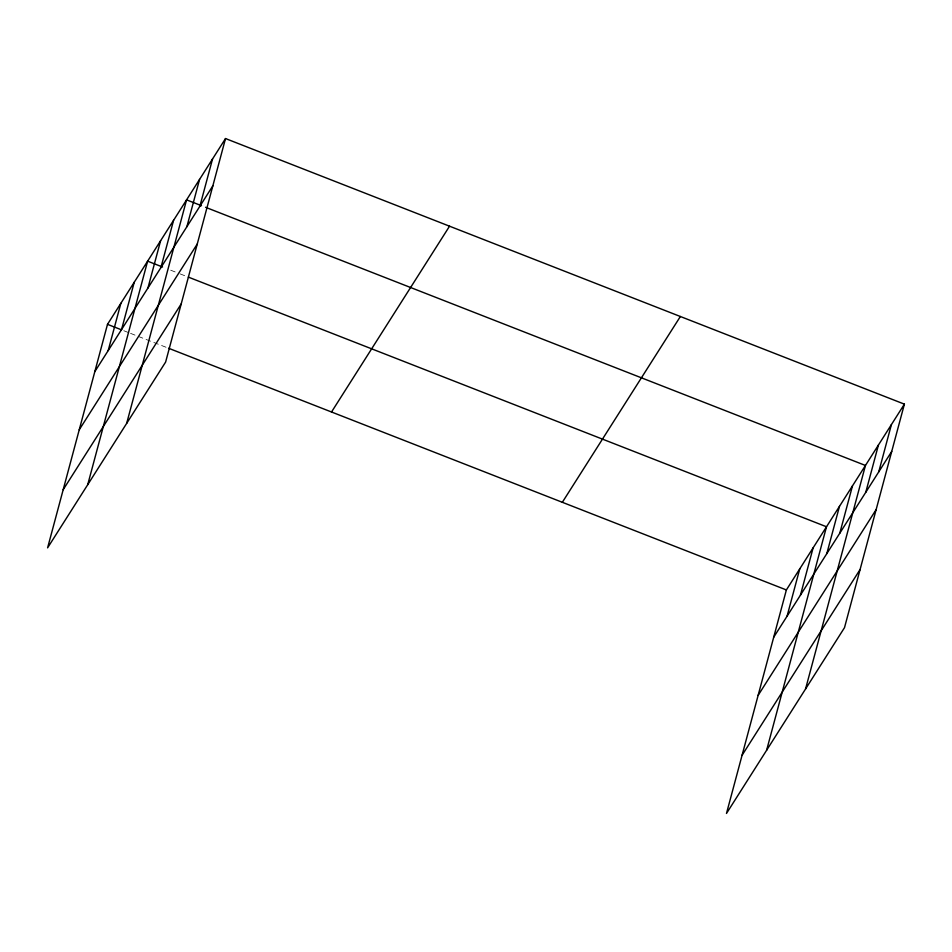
<?xml version="1.0" encoding="UTF-8"?>
<svg xmlns="http://www.w3.org/2000/svg" width="952" height="952" viewBox="0 0 952 952"><rect width="100%" height="100%" fill="white"/><g stroke="black" fill="none" stroke-linecap="round" stroke-linejoin="round"><path stroke-width="0.71" stroke-dasharray="4.76 3.57" d="M170.705 270.201L178.845 273.391M180.202 273.926L186.997 276.58M123.784 330.725L129.21 332.843M130.567 333.378L167.231 347.718"/><path stroke-width="1.43" d="M225.517 138.552L107.493 324.346L47.6 547.852L165.624 362.058L225.517 138.552L904.4 404.148L844.507 627.654L726.483 813.448L786.376 589.942L904.4 404.148M108.195 350.574L120.868 303.283M121.57 329.523L134.244 282.232M87.727 484.687L147.619 261.169L162.554 267.012M147.929 288.028L160.602 240.737M160.912 267.595L173.585 220.305M126.675 423.366L186.568 199.86L201.503 205.703M186.878 226.719L199.551 179.428M199.86 206.275L212.534 158.984M787.078 616.17L799.751 568.88M800.453 595.119L813.127 547.828M766.61 750.283L826.503 526.765L188.353 277.115M826.812 553.624L839.486 506.333M839.795 533.191L852.468 485.901M805.559 688.962L865.451 465.457L205.572 207.298M865.761 492.315L878.434 445.024M878.744 471.871L891.417 424.58M94.819 371.637L212.843 185.842M79.23 429.792L197.266 243.998M63.177 489.697L181.213 303.902M331.522 411.99L449.546 226.195M562.334 502.299L680.371 316.504M773.702 637.233L891.726 451.438M758.113 695.388L876.149 509.594M742.06 755.293L860.096 569.498M107.493 324.346L121.071 329.654M168.587 348.253L786.376 589.942"/></g></svg>
